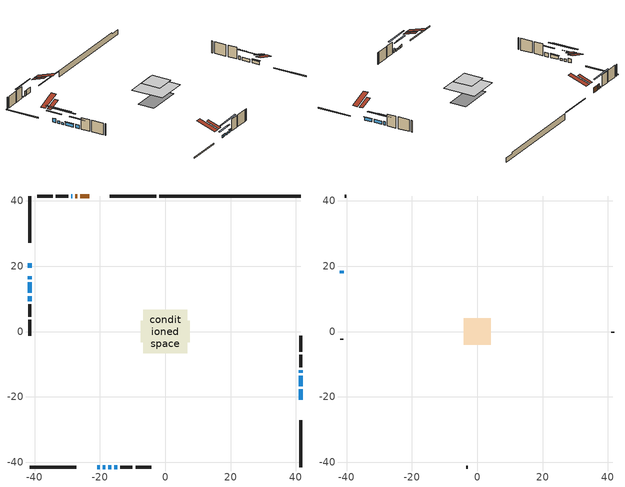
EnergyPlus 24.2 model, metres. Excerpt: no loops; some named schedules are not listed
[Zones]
conditioned space
 floor adiabatic (AdiabaticFloorConstruction): -6.72,-6.72 -6.72,6.72 6.72,6.72 6.72,-6.72 z3.51
 floor foundation (Slab1 construction): -7.48,-3.34 -7.48,3.34 7.48,3.34 7.48,-3.34 z-1.37
 wall outside (RimJoist1 construction): -2.7,41.51 -16.98,41.51 / -41.51,-41.51 -27.23,-41.51 / -41.51,41.51 -41.51,27.23 / 41.51,-41.51 41.51,-27.23 z1.07:1.37
 wall outside (AdiabaticWallConstruction 1): -23.32,41.51 -26.05,41.51 / -26.97,41.51 -27.58,41.51 z1.07:3.1
 wall outside (AdiabaticWallConstruction): 41.51,-20.89 41.51,-17.75 z1.07:2.32; -20.89,-41.51 -20.12,-41.51 z1.07:2.09; 41.51,-16.82 41.51,-13.51 / -41.51,15.09 -41.51,11.79 z1.07:2.38; -41.51,20.89 -41.51,19.55 z1.07:2.66; -19.2,-41.51 -18.4,-41.51 z1.07:2.02; -28.51,41.51 -28.8,41.51 z1.07:1.42; -41.51,16.93 -41.51,16.01 / -17.48,-41.51 -16.56,-41.51 z1.07:1.78; -15.63,-41.51 -14.71,-41.51 z1.07:2.17; 41.51,-12.58 41.51,-11.82 z1.07:2.6; -41.51,10.87 -41.51,9.24 z1.07:2.59
 wall outside (Wall1 construction): -29.73,41.51 -33.47,41.51 / -13.78,-41.51 -10.04,-41.51 / -41.51,8.31 -41.51,4.57 / 41.51,-10.89 41.51,-7.15 z1.07:5.95
 wall outside (Wall2 construction): -34.4,41.51 -39.27,41.51 / -9.11,-41.51 -4.24,-41.51 / -41.51,3.64 -41.51,-1.23 / 41.51,-6.22 41.51,-1.35 z1.07:5.95
 wall foundation (FoundationWall1 construction): -1.77,41.51,-1.37 -1.77,41.51,1.07 37.18,41.51,1.07 37.18,41.51,0.46 41.51,41.51,0.46 41.51,41.51,-1.37
 window (WindowConstruction): 41.51,-20.89 41.51,-17.75 z1.07:2.32
 window (WindowConstruction 8): -20.89,-41.51 -20.13,-41.51 z1.07:2.08
 window (WindowConstruction 3): 41.51,-16.82 41.51,-13.51 z1.07:2.38
 window (WindowConstruction 4): -41.51,20.89 -41.51,19.55 z1.07:2.66
 window (WindowConstruction 5): -19.2,-41.51 -18.4,-41.51 z1.07:2.01
 window (WindowConstruction 9): -28.51,41.51 -28.8,41.51 z1.07:1.41
 window (WindowConstruction 10): -41.51,16.93 -41.51,16.01 z1.07:1.78
 window (WindowConstruction 11): -17.47,-41.51 -16.56,-41.51 z1.07:1.78
 window (WindowConstruction 1): -41.51,15.09 -41.51,11.79 z1.07:2.38
 window (WindowConstruction 2): -15.63,-41.51 -14.71,-41.51 z1.07:2.17
 window (WindowConstruction 6): 41.51,-12.58 41.51,-11.82 z1.07:2.59
 window (WindowConstruction 7): -41.51,10.87 -41.51,9.24 z1.07:2.59
 door (Door): -23.32,41.51 -26.05,41.51 z1.07:3.1
 door (Door 1): -26.97,41.51 -27.58,41.51 z1.07:3.1
 ceiling adiabatic (AdiabaticFloorConstruction): 6.72,-6.72 6.72,6.72 -6.72,6.72 -6.72,-6.72 z3.51
 roof outside (Roof2 construction): -22.39,41.51,5.95 -22.39,36.02,7.78 -20.95,36.02,7.78 -20.95,41.51,5.95; -21.82,-41.51,5.95 -21.82,-36.02,7.78 -23.26,-36.02,7.78 -23.26,-41.51,5.95; -41.51,21.82,5.95 -36.02,21.82,7.78 -36.02,23.26,7.78 -41.51,23.26,5.95; 41.51,-21.82,5.95 36.02,-21.82,7.78 36.02,-23.26,7.78 41.51,-23.26,5.95
attic - vented
 floor to conditioned space (Floor1 construction Reversed): -4.1,-4.1 -4.1,4.1 4.1,4.1 4.1,-4.1 z5.95
 wall outside (AdiabaticWallConstruction): -41.51,18.62 -41.51,17.86 z1.07:2.09
 wall outside (Wall3 construction): -40.2,41.51 -40.58,41.51 / -3.31,-41.51 -2.93,-41.51 / -41.51,-2.16 -41.51,-2.54 / 41.51,-0.42 41.51,-0.04 z1.07:5.95
 window (WindowConstruction 12): -41.51,18.62 -41.51,17.86 z1.07:2.08
 roof outside (Roof1 construction): -20.02,41.51,5.95 -20.02,33.51,8.61 -17.91,33.51,8.61 -17.91,41.51,5.95; -24.19,-41.51,5.95 -24.19,-33.51,8.61 -26.3,-33.51,8.61 -26.3,-41.51,5.95; -41.51,24.19,5.95 -33.51,24.19,8.61 -33.51,26.3,8.61 -41.51,26.3,5.95; 41.51,-24.19,5.95 33.51,-24.19,8.61 33.51,-26.3,8.61 41.51,-26.3,5.95
shading: -41.51,12.63 -41.51,23.85 -41.92,23.85 -41.92,12.63 z7.32; 41.51,-17.55 41.51,-21.09 41.92,-21.09 41.92,-17.55 z2.52; -17.49,-41.51 -23.53,-41.51 -23.53,-41.92 -17.49,-41.92 z4.72; 41.51,-10.87 41.51,-19.46 41.92,-19.46 41.92,-10.87 z5.02; -41.51,16.91 -41.51,23.53 -41.92,23.53 -41.92,16.91 z5.3; -15.76,-41.51 -21.84,-41.51 -21.84,-41.92 -15.76,-41.92 z4.65; -34.03,41.51 -23.28,41.51 -23.28,41.92 -34.03,41.92 z6.64; -41.51,10.78 -41.51,22.16 -41.92,22.16 -41.92,10.78 z7.01; -11.33,-41.51 -22.71,-41.51 -22.71,-41.92 -11.33,-41.92 z7.01; -41.51,11.59 -41.51,15.29 -41.92,15.29 -41.92,11.59 z2.58; -14.51,-41.51 -15.83,-41.51 -15.83,-41.92 -14.51,-41.92 z2.37; 41.51,-9.18 41.51,-15.22 41.92,-15.22 41.92,-9.18 z5.23; -41.51,6.6 -41.51,13.51 -41.92,13.51 -41.92,6.6 z5.23
[Building]
Building 1: Terrain=Suburbs
[Site:Location]
Montreal St Hubert_QC: Latitude {deg}=45.52; Longitude {deg}=-73.42; Time Zone {hr}=-5; Elevation {m}=27; Keep Site Location Information=Yes
[Site:GroundTemperature:Shallow]
1.93383, -0.393777, -0.58018, 0.524388, 4.95861, 9.37218, 13.1985, 15.6224, 15.8283, 13.8569, 10.1281, 5.84996
[Site:WaterMainsTemperature]
Calculation Method=Schedule; Temperature Schedule=mains temperature schedule
[Material] Roughness=Rough; Thermal Absorptance=0.9
Name | Thickness {m} | Conductivity {W/m-K} | Density {kg/m3} | Specific Heat {J/kg-K} | Solar Absorptance | Visible Absorptance
asphalt or fiberglass shingles | 0.00635 | 0.162714 | 1121.4 | 1465.45 | 0.84 | 0.84
ceiling loosefill ins | 0.169333 | 0.0480833 | 16.02 | 1046.75 | 0.7 | 0.7
ceiling stud and cavity | 0.1397 | 0.327836 | 65.682 | 1177.47 | 0.7 | 0.7
concrete 4.0 in. | 0.1016 | 1.803125 | 2242.8 | 837.4 | 0.7 | 0.7
concrete 8.0 in. | 0.2032 | 1.803125 | 2242.8 | 837.4 | 0.7 | 0.7
door material | 0.04445 | 0.053851 | 512.64 | 1214.23 | 0.7 | 0.7
exterior vertical ins | 0.0460229 | 0.029427 | 32.04 | 1214.23 | 0.7 | 0.7
floor covering | 0.0127 | 0.0433444 | 54.468 | 1339.84 | 0.6 | 0.6
floor rigid ins; wall rigid ins 1 | 0.512978 | 0.029427 | 32.04 | 1214.23 | 0.7 | 0.7
floor stud and cavity | 0.1397 | 1.75129 | 37.0049 | 1207.88 | 0.7 | 0.7
furniture material conditioned space 1 | 0.1524 | 0.115458 | 640.8 | 1214.23 | 0.6 | 0.6
gypsum board | 0.0127 | 0.160291 | 801 | 837.4 | 0.6 | 0.6
gypsum board 1 | 0.0127 | 0.160291 | 801 | 837.4 | 0.7 | 0.7
osb sheathing 0.5 in. | 0.0127 | 0.115458 | 512.64 | 1214.23 | 0.7 | 0.7
osb sheathing 0.75 in. | 0.01905 | 0.115458 | 512.64 | 1214.23 | 0.7 | 0.7
osb sheathing 2.0 in. | 0.0508 | 0.115458 | 512.64 | 1214.23 | 0.7 | 0.7
rim joist rigid ins; wall rigid ins | 0.051816 | 0.029427 | 32.04 | 1214.23 | 0.7 | 0.7
rim joist stud and cavity | 0.0508 | 0.0407152 | 125.044 | 1163.47 | 0.6 | 0.6
roof rigid ins | 0.103632 | 0.029427 | 32.04 | 1214.23 | 0.7 | 0.7
roof stud and cavity | 0.2032 | 0.624514 | 78.34581 | 1123.46 | 0.7 | 0.7
wall stud and cavity | 0.1397 | 0.213279 | 139.0536 | 1170.24 | 0.7 | 0.7
wall stud and cavity 1 | 0.1397 | 0.207153 | 139.0536 | 1170.24 | 0.7 | 0.7
wall stud and cavity 2 | 0.0889 | 6.1454 | 50.32683 | 1063.81 | 0.6 | 0.6
wall stud and cavity 3 | 0.0889 | 0.380278 | 52.3479 | 1209.89 | 0.7 | 0.7
wall stud and cavity 4 | 0.0889 | 0.391764 | 83.0341 | 1211.67 | 0.7 | 0.7
wood siding | 0.0254 | 0.102417 | 544.68 | 1172.36 | 0.25 | 0.25
wood siding 1 | 0.00254 | 0.102417 | 544.68 | 1172.36 | 0.25 | 0.25
wood siding 2; wood siding 3; wood siding 4 | 0.0254 | 0.102417 | 544.68 | 1172.36 | 0.7 | 0.7
[WindowMaterial:SimpleGlazingSystem]
Name | U-Factor {W/m2-K} | Solar Heat Gain Coefficient
WindowMaterial | 2.927009 | 0.66
WindowMaterial 1 | 2.9219 | 0.66
WindowMaterial 10 | 2.76291 | 0.62
WindowMaterial 11 | 2.76689 | 0.63
WindowMaterial 2 | 2.94007 | 0.65
WindowMaterial 3 | 2.904297 | 0.68
WindowMaterial 4 | 2.95767 | 0.63
WindowMaterial 5 | 2.941204 | 0.65
WindowMaterial 6 | 2.93609 | 0.65
WindowMaterial 7 | 2.95653 | 0.63
WindowMaterial 8 | 2.67945 | 0.43
WindowMaterial 9 | 3.03319 | 0.48
[Construction]
AdiabaticFloorConstruction: floor stud and cavity, floor rigid ins, osb sheathing 0.75 in., floor covering
AdiabaticWallConstruction: wood siding 3, wall rigid ins 1, wall stud and cavity 3, gypsum board
AdiabaticWallConstruction 1: wood siding 4, wall rigid ins 1, wall stud and cavity 3, gypsum board
Door; Door 1: door material
Floor1 construction Reversed: gypsum board, ceiling stud and cavity, ceiling loosefill ins
FoundationWall1 construction: concrete 8.0 in., gypsum board 1
furniture construction conditioned space 1: furniture material conditioned space 1
PartitionWallConstruction: gypsum board, wall stud and cavity 4, gypsum board
RimJoist1 construction: wood siding 2, rim joist rigid ins, osb sheathing 2.0 in., rim joist stud and cavity
Roof1 construction: asphalt or fiberglass shingles
Roof2 construction: asphalt or fiberglass shingles, roof rigid ins, osb sheathing 0.75 in., roof stud and cavity, gypsum board
Slab1 construction: concrete 4.0 in.
Wall1 construction: wood siding, wall rigid ins, osb sheathing 0.5 in., wall stud and cavity, gypsum board
Wall2 construction: wood siding, wall rigid ins, osb sheathing 0.5 in., wall stud and cavity 1, gypsum board
Wall3 construction: wood siding 1, wall stud and cavity 2
WindowConstruction: WindowMaterial
WindowConstruction 1; WindowConstruction 3: WindowMaterial 1
WindowConstruction 10: WindowMaterial 9
WindowConstruction 11: WindowMaterial 10
WindowConstruction 12: WindowMaterial 11
WindowConstruction 2: WindowMaterial 2
WindowConstruction 4: WindowMaterial 3
WindowConstruction 5: WindowMaterial 4
WindowConstruction 6: WindowMaterial 5
WindowConstruction 7: WindowMaterial 6
WindowConstruction 8: WindowMaterial 7
WindowConstruction 9: WindowMaterial 8
[Zone] Multiplier=1; Part of Total Floor Area=Yes
Name | Volume {m3}
attic - vented | 29.131
conditioned space | 700.8
[Space]
Name | Zone | Volume {m3}
attic - vented 1 | attic - vented | 29.131
conditioned space 1 | conditioned space | 700.8
[ZoneInfiltration:EffectiveLeakageArea]
infil attic - vented 1: Zone or Space=attic - vented 1; Schedule=Always On Discrete; Effective Air Leakage Area {cm2}=2607.1; Stack Coefficient=0.000524503; Wind Coefficient=1.54737e-05
[ZoneMixing]
whole house fan mix: Zone or Space=attic - vented; Schedule=Always On Continuous; Design Flow Rate Calculation Method=Flow/Zone; Design Flow Rate {m3/s}=0; Source Zone or Space=conditioned space
[SurfaceProperty:ExposedFoundationPerimeter]
Slab1: Exposed Perimeter Calculation Method=TotalExposedPerimeter; Total Exposed Perimeter {m}=43.282
[InternalMass] Zone or ZoneList=conditioned space; Space or SpaceList=conditioned space 1
Name | Construction | Surface Area {m2}
furniture mass conditioned space 1 | furniture construction conditioned space 1 | 112.16
partition wall mass | PartitionWallConstruction | 280.4
[Lights]
interior lighting: Zone or ZoneList or Space or SpaceList=conditioned space 1; Schedule=interior lighting schedule; Design Level Calculation Method=LightingLevel; Lighting Level {W}=343.2; Return Air Fraction=0; Fraction Radiant=0.6; Fraction Visible=0.2; Fraction Replaceable=1
[People]
occupants: Zone or ZoneList or Space or SpaceList=conditioned space 1; Number of People Schedule=occupants schedule; Number of People Calculation Method=People; Number of People=3; Fraction Radiant=0.314171; Sensible Heat Fraction=0.56303; Activity Level Schedule=occupants activity schedule; Carbon Dioxide Generation Rate {m3/s-W}=0; Enable ASHRAE 55 Comfort Warnings=No; Mean Radiant Temperature Calculation Type=EnclosureAveraged
[ElectricEquipment] Zone or ZoneList or Space or SpaceList=conditioned space 1; Design Level Calculation Method=EquipmentLevel
Name | Schedule | Design Level {W} | Fraction Latent | Fraction Radiant | Fraction Lost
clothes dryer | clothes dryer schedule | 140.772 | 0.015 | 0.081 | 0.85
clothes washer | clothes washer schedule | 32.1985 | 0.03 | 0.162 | 0.7
cooking range | cooking range schedule | 215.147 | 0.08 | 0.432 | 0.2
dishwasher | dishwasher schedule | 66.8632 | 0.3 | 0.18 | 0.4
fridge | fridge schedule | 72.9452 | 0 | 0.6 | 0
mech vent house fan | mech vent house fan schedule | 21.2 | 0 | 0 | 1
mech vent house fan cfis | mech vent house fan cfis schedule | 0 | 0 | 0 | 0
misc plug loads | misc plug loads schedule | 494.7 | 0.045 | 0.513 | 0.1
whole house fan | Always On Discrete | 0 | 0 | 0 | 1
[OtherEquipment] Zone or ZoneList or Space or SpaceList=conditioned space 1; Design Level Calculation Method=EquipmentLevel
Name | Fuel Type | Schedule | Design Level {W} | Fraction Latent | Fraction Radiant | Fraction Lost
clothes dryer 1 | Electricity | clothes dryer schedule | 0 | 0.015 | 0.081 | 0.85
cooking range 1 | Electricity | cooking range schedule | 0 | 0.08 | 0.432 | 0.2
general water use latent | None | general water use schedule | 62.594 | 1 | 0 | 0
general water use sensible | None | general water use schedule | -61.6891 | 0 | 0.6 | 0
mech vent house fan latent load | None | Always On Discrete | 0 | 1 | 0 | 0
mech vent house fan sensible load | None | Always On Discrete | 0 | 0 | 0 | 0
water heater energy adjustment1 | Electricity | Always On Discrete | 0.01 | 0 | 0 | 1
[ZoneInfiltration:DesignFlowRate] Zone or ZoneList or Space or SpaceList=conditioned space 1; Schedule=Always On Discrete; Design Flow Rate Calculation Method=Flow/Zone; Design Flow Rate {m3/s}=0
infil flow; natural vent flow; whole house fan flow
[Foundation:Kiva]
Foundation Kiva 1: Initial Indoor Air Temperature {C}=22.2222; Wall Height Above Grade {m}=1.06997; Wall Depth Below Slab {m}=0.2032; Custom Block Material Name 1=exterior vertical ins; Custom Block Depth 1 {m}=2.43998; Custom Block X Position 1 {m}=0.2159; Custom Block Z Position 1 {m}=0
[Foundation:Kiva:Settings]
Soil Conductivity {W/m-K}=0.849921; Soil Density {kg/m3}=1842.3; Soil Specific Heat {J/kg-K}=418.7; Ground Solar Absorptivity=0.9; Ground Thermal Absorptivity=0.9; Ground Surface Roughness {m}=0.03; Far-Field Width {m}=40; Deep-Ground Boundary Condition=ZeroFlux; Deep-Ground Depth {m}=40; Minimum Cell Dimension {m}=0.2; Maximum Cell Growth Coefficient=3; Simulation Timestep=Timestep
[Exterior:Lights]
exterior lighting: Schedule=exterior lighting schedule; Design Level {W}=75.6
[Schedule:Constant]
Name | Hourly Value
Always On Continuous; mech vent house fan schedule; mech vent house fan cfis schedule; Always On Discrete | 1
occupants activity schedule | 117.228
fridge schedule | 0
[Schedule:Week:Daily]
interior lighting schedule Week Rule - Jan1-Jan27: interior lighting schedule day, interior lighting schedule day, interior lighting schedule day, interior lighting schedule day, interior lighting schedule day, interior lighting schedule day, interior lighting schedule day, interior lighting schedule default day, interior lighting schedule default day, interior lighting schedule default day, interior lighting schedule default day, interior lighting schedule default day
interior lighting schedule Week Rule - Jan28-Feb3: interior lighting schedule day, interior lighting schedule day, interior lighting schedule day, interior lighting schedule day, interior lighting schedule day 1, interior lighting schedule day 1, interior lighting schedule day 1, interior lighting schedule default day, interior lighting schedule default day, interior lighting schedule default day, interior lighting schedule default day, interior lighting schedule default day
interior lighting schedule Week Rule - Feb4-Feb24: interior lighting schedule day 1, interior lighting schedule day 1, interior lighting schedule day 1, interior lighting schedule day 1, interior lighting schedule day 1, interior lighting schedule day 1, interior lighting schedule day 1, interior lighting schedule default day, interior lighting schedule default day, interior lighting schedule default day, interior lighting schedule default day, interior lighting schedule default day
interior lighting schedule Week Rule - Feb25-Mar3: interior lighting schedule day 1, interior lighting schedule day 1, interior lighting schedule day 1, interior lighting schedule day 1, interior lighting schedule day 2, interior lighting schedule day 2, interior lighting schedule day 2, interior lighting schedule default day, interior lighting schedule default day, interior lighting schedule default day, interior lighting schedule default day, interior lighting schedule default day
interior lighting schedule Week Rule - Mar4-Mar31: interior lighting schedule day 2, interior lighting schedule day 2, interior lighting schedule day 2, interior lighting schedule day 2, interior lighting schedule day 2, interior lighting schedule day 2, interior lighting schedule day 2, interior lighting schedule default day, interior lighting schedule default day, interior lighting schedule default day, interior lighting schedule default day, interior lighting schedule default day
interior lighting schedule Week Rule - Apr1-Apr28: interior lighting schedule day 3, interior lighting schedule day 3, interior lighting schedule day 3, interior lighting schedule day 3, interior lighting schedule day 3, interior lighting schedule day 3, interior lighting schedule day 3, interior lighting schedule default day, interior lighting schedule default day, interior lighting schedule default day, interior lighting schedule default day, interior lighting schedule default day
interior lighting schedule Week Rule - Apr29-May5: interior lighting schedule day 3, interior lighting schedule day 3, interior lighting schedule day 4, interior lighting schedule day 4, interior lighting schedule day 4, interior lighting schedule day 4, interior lighting schedule day 4, interior lighting schedule default day, interior lighting schedule default day, interior lighting schedule default day, interior lighting schedule default day, interior lighting schedule default day
interior lighting schedule Week Rule - May6-May26: interior lighting schedule day 4, interior lighting schedule day 4, interior lighting schedule day 4, interior lighting schedule day 4, interior lighting schedule day 4, interior lighting schedule day 4, interior lighting schedule day 4, interior lighting schedule default day, interior lighting schedule default day, interior lighting schedule default day, interior lighting schedule default day, interior lighting schedule default day
interior lighting schedule Week Rule - May27-Jun2: interior lighting schedule day 4, interior lighting schedule day 4, interior lighting schedule day 4, interior lighting schedule day 4, interior lighting schedule day 4, interior lighting schedule day 5, interior lighting schedule day 5, interior lighting schedule default day, interior lighting schedule default day, interior lighting schedule default day, interior lighting schedule default day, interior lighting schedule default day
interior lighting schedule Week Rule - Jun3-Jun30: interior lighting schedule day 5, interior lighting schedule day 5, interior lighting schedule day 5, interior lighting schedule day 5, interior lighting schedule day 5, interior lighting schedule day 5, interior lighting schedule day 5, interior lighting schedule default day, interior lighting schedule default day, interior lighting schedule default day, interior lighting schedule default day, interior lighting schedule default day
interior lighting schedule Week Rule - Jul1-Jul28: interior lighting schedule day 6, interior lighting schedule day 6, interior lighting schedule day 6, interior lighting schedule day 6, interior lighting schedule day 6, interior lighting schedule day 6, interior lighting schedule day 6, interior lighting schedule default day, interior lighting schedule default day, interior lighting schedule default day, interior lighting schedule default day, interior lighting schedule default day
interior lighting schedule Week Rule - Jul29-Aug4: interior lighting schedule day 6, interior lighting schedule day 6, interior lighting schedule day 6, interior lighting schedule day 7, interior lighting schedule day 7, interior lighting schedule day 7, interior lighting schedule day 7, interior lighting schedule default day, interior lighting schedule default day, interior lighting schedule default day, interior lighting schedule default day, interior lighting schedule default day
interior lighting schedule Week Rule - Aug5-Aug25: interior lighting schedule day 7, interior lighting schedule day 7, interior lighting schedule day 7, interior lighting schedule day 7, interior lighting schedule day 7, interior lighting schedule day 7, interior lighting schedule day 7, interior lighting schedule default day, interior lighting schedule default day, interior lighting schedule default day, interior lighting schedule default day, interior lighting schedule default day
interior lighting schedule Week Rule - Aug26-Sep1: interior lighting schedule day 7, interior lighting schedule day 7, interior lighting schedule day 7, interior lighting schedule day 7, interior lighting schedule day 7, interior lighting schedule day 7, interior lighting schedule day 8, interior lighting schedule default day, interior lighting schedule default day, interior lighting schedule default day, interior lighting schedule default day, interior lighting schedule default day
interior lighting schedule Week Rule - Sep2-Sep29: interior lighting schedule day 8, interior lighting schedule day 8, interior lighting schedule day 8, interior lighting schedule day 8, interior lighting schedule day 8, interior lighting schedule day 8, interior lighting schedule day 8, interior lighting schedule default day, interior lighting schedule default day, interior lighting schedule default day, interior lighting schedule default day, interior lighting schedule default day
interior lighting schedule Week Rule - Sep30-Oct6: interior lighting schedule day 8, interior lighting schedule day 9, interior lighting schedule day 9, interior lighting schedule day 9, interior lighting schedule day 9, interior lighting schedule day 9, interior lighting schedule day 9, interior lighting schedule default day, interior lighting schedule default day, interior lighting schedule default day, interior lighting schedule default day, interior lighting schedule default day
interior lighting schedule Week Rule - Oct7-Oct27: interior lighting schedule day 9, interior lighting schedule day 9, interior lighting schedule day 9, interior lighting schedule day 9, interior lighting schedule day 9, interior lighting schedule day 9, interior lighting schedule day 9, interior lighting schedule default day, interior lighting schedule default day, interior lighting schedule default day, interior lighting schedule default day, interior lighting schedule default day
interior lighting schedule Week Rule - Oct28-Nov3: interior lighting schedule day 9, interior lighting schedule day 9, interior lighting schedule day 9, interior lighting schedule day 9, interior lighting schedule day 10, interior lighting schedule day 10, interior lighting schedule day 10, interior lighting schedule default day, interior lighting schedule default day, interior lighting schedule default day, interior lighting schedule default day, interior lighting schedule default day
interior lighting schedule Week Rule - Nov4-Nov24: interior lighting schedule day 10, interior lighting schedule day 10, interior lighting schedule day 10, interior lighting schedule day 10, interior lighting schedule day 10, interior lighting schedule day 10, interior lighting schedule day 10, interior lighting schedule default day, interior lighting schedule default day, interior lighting schedule default day, interior lighting schedule default day, interior lighting schedule default day
interior lighting schedule Week Rule - Nov25-Dec1: interior lighting schedule day 10, interior lighting schedule day 10, interior lighting schedule day 10, interior lighting schedule day 10, interior lighting schedule day 10, interior lighting schedule day 10, interior lighting schedule day 11, interior lighting schedule default day, interior lighting schedule default day, interior lighting schedule default day, interior lighting schedule default day, interior lighting schedule default day
interior lighting schedule Week Rule - Dec2-Dec31: interior lighting schedule day 11, interior lighting schedule day 11, interior lighting schedule day 11, interior lighting schedule day 11, interior lighting schedule day 11, interior lighting schedule day 11, interior lighting schedule day 11, interior lighting schedule default day, interior lighting schedule default day, interior lighting schedule default day, interior lighting schedule default day, interior lighting schedule default day
occupants schedule Week Rule - Jan1-Dec31: occupants schedule day, occupants schedule day, occupants schedule day, occupants schedule day, occupants schedule day, occupants schedule day, occupants schedule day, occupants schedule default day, occupants schedule default day, occupants schedule default day, occupants schedule default day, occupants schedule default day
clothes dryer schedule Week Rule - Jan1-Dec31: clothes dryer schedule day, clothes dryer schedule day, clothes dryer schedule day, clothes dryer schedule day, clothes dryer schedule day, clothes dryer schedule day, clothes dryer schedule day, clothes dryer schedule default day, clothes dryer schedule default day, clothes dryer schedule default day, clothes dryer schedule default day, clothes dryer schedule default day
clothes washer schedule Week Rule - Jan1-Dec31: clothes washer schedule day, clothes washer schedule day, clothes washer schedule day, clothes washer schedule day, clothes washer schedule day, clothes washer schedule day, clothes washer schedule day, clothes washer schedule default day, clothes washer schedule default day, clothes washer schedule default day, clothes washer schedule default day, clothes washer schedule default day
cooking range schedule Week Rule - Jan1-Dec31: cooking range schedule day, cooking range schedule day, cooking range schedule day, cooking range schedule day, cooking range schedule day, cooking range schedule day, cooking range schedule day, cooking range schedule default day, cooking range schedule default day, cooking range schedule default day, cooking range schedule default day, cooking range schedule default day
dishwasher schedule Week Rule - Jan1-Dec31: dishwasher schedule day, dishwasher schedule day, dishwasher schedule day, dishwasher schedule day, dishwasher schedule day, dishwasher schedule day, dishwasher schedule day, dishwasher schedule default day, dishwasher schedule default day, dishwasher schedule default day, dishwasher schedule default day, dishwasher schedule default day
misc plug loads schedule Week Rule - Jan1-Dec31: misc plug loads schedule day, misc plug loads schedule day, misc plug loads schedule day, misc plug loads schedule day, misc plug loads schedule day, misc plug loads schedule day, misc plug loads schedule day, misc plug loads schedule default day, misc plug loads schedule default day, misc plug loads schedule default day, misc plug loads schedule default day, misc plug loads schedule default day
general water use schedule Week Rule - Jan1-Dec31: general water use schedule day, general water use schedule day, general water use schedule day, general water use schedule day, general water use schedule day, general water use schedule day, general water use schedule day, general water use schedule default day, general water use schedule default day, general water use schedule default day, general water use schedule default day, general water use schedule default day
exterior lighting schedule Week Rule - Jan1-Jan27: exterior lighting schedule day, exterior lighting schedule day, exterior lighting schedule day, exterior lighting schedule day, exterior lighting schedule day, exterior lighting schedule day, exterior lighting schedule day, exterior lighting schedule default day, exterior lighting schedule default day, exterior lighting schedule default day, exterior lighting schedule default day, exterior lighting schedule default day
exterior lighting schedule Week Rule - Jan28-Feb3: exterior lighting schedule day, exterior lighting schedule day, exterior lighting schedule day, exterior lighting schedule day, exterior lighting schedule day 1, exterior lighting schedule day 1, exterior lighting schedule day 1, exterior lighting schedule default day, exterior lighting schedule default day, exterior lighting schedule default day, exterior lighting schedule default day, exterior lighting schedule default day
exterior lighting schedule Week Rule - Feb4-Feb24: exterior lighting schedule day 1, exterior lighting schedule day 1, exterior lighting schedule day 1, exterior lighting schedule day 1, exterior lighting schedule day 1, exterior lighting schedule day 1, exterior lighting schedule day 1, exterior lighting schedule default day, exterior lighting schedule default day, exterior lighting schedule default day, exterior lighting schedule default day, exterior lighting schedule default day
exterior lighting schedule Week Rule - Feb25-Mar3: exterior lighting schedule day 1, exterior lighting schedule day 1, exterior lighting schedule day 1, exterior lighting schedule day 1, exterior lighting schedule day 2, exterior lighting schedule day 2, exterior lighting schedule day 2, exterior lighting schedule default day, exterior lighting schedule default day, exterior lighting schedule default day, exterior lighting schedule default day, exterior lighting schedule default day
exterior lighting schedule Week Rule - Mar4-Mar31: exterior lighting schedule day 2, exterior lighting schedule day 2, exterior lighting schedule day 2, exterior lighting schedule day 2, exterior lighting schedule day 2, exterior lighting schedule day 2, exterior lighting schedule day 2, exterior lighting schedule default day, exterior lighting schedule default day, exterior lighting schedule default day, exterior lighting schedule default day, exterior lighting schedule default day
exterior lighting schedule Week Rule - Apr1-Apr28: exterior lighting schedule day 3, exterior lighting schedule day 3, exterior lighting schedule day 3, exterior lighting schedule day 3, exterior lighting schedule day 3, exterior lighting schedule day 3, exterior lighting schedule day 3, exterior lighting schedule default day, exterior lighting schedule default day, exterior lighting schedule default day, exterior lighting schedule default day, exterior lighting schedule default day
exterior lighting schedule Week Rule - Apr29-May5: exterior lighting schedule day 3, exterior lighting schedule day 3, exterior lighting schedule day 4, exterior lighting schedule day 4, exterior lighting schedule day 4, exterior lighting schedule day 4, exterior lighting schedule day 4, exterior lighting schedule default day, exterior lighting schedule default day, exterior lighting schedule default day, exterior lighting schedule default day, exterior lighting schedule default day
exterior lighting schedule Week Rule - May6-May26: exterior lighting schedule day 4, exterior lighting schedule day 4, exterior lighting schedule day 4, exterior lighting schedule day 4, exterior lighting schedule day 4, exterior lighting schedule day 4, exterior lighting schedule day 4, exterior lighting schedule default day, exterior lighting schedule default day, exterior lighting schedule default day, exterior lighting schedule default day, exterior lighting schedule default day
exterior lighting schedule Week Rule - May27-Jun2: exterior lighting schedule day 4, exterior lighting schedule day 4, exterior lighting schedule day 4, exterior lighting schedule day 4, exterior lighting schedule day 4, exterior lighting schedule day 5, exterior lighting schedule day 5, exterior lighting schedule default day, exterior lighting schedule default day, exterior lighting schedule default day, exterior lighting schedule default day, exterior lighting schedule default day
exterior lighting schedule Week Rule - Jun3-Jun30: exterior lighting schedule day 5, exterior lighting schedule day 5, exterior lighting schedule day 5, exterior lighting schedule day 5, exterior lighting schedule day 5, exterior lighting schedule day 5, exterior lighting schedule day 5, exterior lighting schedule default day, exterior lighting schedule default day, exterior lighting schedule default day, exterior lighting schedule default day, exterior lighting schedule default day
exterior lighting schedule Week Rule - Jul1-Jul28: exterior lighting schedule day 6, exterior lighting schedule day 6, exterior lighting schedule day 6, exterior lighting schedule day 6, exterior lighting schedule day 6, exterior lighting schedule day 6, exterior lighting schedule day 6, exterior lighting schedule default day, exterior lighting schedule default day, exterior lighting schedule default day, exterior lighting schedule default day, exterior lighting schedule default day
exterior lighting schedule Week Rule - Jul29-Aug4: exterior lighting schedule day 6, exterior lighting schedule day 6, exterior lighting schedule day 6, exterior lighting schedule day 7, exterior lighting schedule day 7, exterior lighting schedule day 7, exterior lighting schedule day 7, exterior lighting schedule default day, exterior lighting schedule default day, exterior lighting schedule default day, exterior lighting schedule default day, exterior lighting schedule default day
exterior lighting schedule Week Rule - Aug5-Aug25: exterior lighting schedule day 7, exterior lighting schedule day 7, exterior lighting schedule day 7, exterior lighting schedule day 7, exterior lighting schedule day 7, exterior lighting schedule day 7, exterior lighting schedule day 7, exterior lighting schedule default day, exterior lighting schedule default day, exterior lighting schedule default day, exterior lighting schedule default day, exterior lighting schedule default day
exterior lighting schedule Week Rule - Aug26-Sep1: exterior lighting schedule day 7, exterior lighting schedule day 7, exterior lighting schedule day 7, exterior lighting schedule day 7, exterior lighting schedule day 7, exterior lighting schedule day 7, exterior lighting schedule day 8, exterior lighting schedule default day, exterior lighting schedule default day, exterior lighting schedule default day, exterior lighting schedule default day, exterior lighting schedule default day
exterior lighting schedule Week Rule - Sep2-Sep29: exterior lighting schedule day 8, exterior lighting schedule day 8, exterior lighting schedule day 8, exterior lighting schedule day 8, exterior lighting schedule day 8, exterior lighting schedule day 8, exterior lighting schedule day 8, exterior lighting schedule default day, exterior lighting schedule default day, exterior lighting schedule default day, exterior lighting schedule default day, exterior lighting schedule default day
exterior lighting schedule Week Rule - Sep30-Oct6: exterior lighting schedule day 8, exterior lighting schedule day 9, exterior lighting schedule day 9, exterior lighting schedule day 9, exterior lighting schedule day 9, exterior lighting schedule day 9, exterior lighting schedule day 9, exterior lighting schedule default day, exterior lighting schedule default day, exterior lighting schedule default day, exterior lighting schedule default day, exterior lighting schedule default day
exterior lighting schedule Week Rule - Oct7-Oct27: exterior lighting schedule day 9, exterior lighting schedule day 9, exterior lighting schedule day 9, exterior lighting schedule day 9, exterior lighting schedule day 9, exterior lighting schedule day 9, exterior lighting schedule day 9, exterior lighting schedule default day, exterior lighting schedule default day, exterior lighting schedule default day, exterior lighting schedule default day, exterior lighting schedule default day
exterior lighting schedule Week Rule - Oct28-Nov3: exterior lighting schedule day 9, exterior lighting schedule day 9, exterior lighting schedule day 9, exterior lighting schedule day 9, exterior lighting schedule day 10, exterior lighting schedule day 10, exterior lighting schedule day 10, exterior lighting schedule default day, exterior lighting schedule default day, exterior lighting schedule default day, exterior lighting schedule default day, exterior lighting schedule default day
[Schedule:Year]
interior lighting schedule: interior lighting schedule Week Rule - Jan1-Jan27, 1, 1, 1, 27, interior lighting schedule Week Rule - Jan28-Feb3, 1, 28, 2, 3, interior lighting schedule Week Rule - Feb4-Feb24, 2, 4, 2, 24, interior lighting schedule Week Rule - Feb25-Mar3, 2, 25, 3, 3, interior lighting schedule Week Rule - Mar4-Mar31, 3, 4, 3, 31, interior lighting schedule Week Rule - Apr1-Apr28, 4, 1, 4, 28, interior lighting schedule Week Rule - Apr29-May5, 4, 29, 5, 5, interior lighting schedule Week Rule - May6-May26, 5, 6, 5, 26, interior lighting schedule Week Rule - May27-Jun2, 5, 27, 6, 2, interior lighting schedule Week Rule - Jun3-Jun30, 6, 3, 6, 30, interior lighting schedule Week Rule - Jul1-Jul28, 7, 1, 7, 28, interior lighting schedule Week Rule - Jul29-Aug4, 7, 29, 8, 4, interior lighting schedule Week Rule - Aug5-Aug25, 8, 5, 8, 25, interior lighting schedule Week Rule - Aug26-Sep1, 8, 26, 9, 1, interior lighting schedule Week Rule - Sep2-Sep29, 9, 2, 9, 29, interior lighting schedule Week Rule - Sep30-Oct6, 9, 30, 10, 6, interior lighting schedule Week Rule - Oct7-Oct27, 10, 7, 10, 27, interior lighting schedule Week Rule - Oct28-Nov3, 10, 28, 11, 3, interior lighting schedule Week Rule - Nov4-Nov24, 11, 4, 11, 24, interior lighting schedule Week Rule - Nov25-Dec1, 11, 25, 12, 1, interior lighting schedule Week Rule - Dec2-Dec31, 12, 2, 12, 31
occupants schedule: occupants schedule Week Rule - Jan1-Dec31, 1, 1, 12, 31
clothes dryer schedule: clothes dryer schedule Week Rule - Jan1-Dec31, 1, 1, 12, 31
clothes washer schedule: clothes washer schedule Week Rule - Jan1-Dec31, 1, 1, 12, 31
cooking range schedule: cooking range schedule Week Rule - Jan1-Dec31, 1, 1, 12, 31
dishwasher schedule: dishwasher schedule Week Rule - Jan1-Dec31, 1, 1, 12, 31
misc plug loads schedule: misc plug loads schedule Week Rule - Jan1-Dec31, 1, 1, 12, 31
general water use schedule: general water use schedule Week Rule - Jan1-Dec31, 1, 1, 12, 31
exterior lighting schedule: exterior lighting schedule Week Rule - Jan1-Jan27, 1, 1, 1, 27, exterior lighting schedule Week Rule - Jan28-Feb3, 1, 28, 2, 3, exterior lighting schedule Week Rule - Feb4-Feb24, 2, 4, 2, 24, exterior lighting schedule Week Rule - Feb25-Mar3, 2, 25, 3, 3, exterior lighting schedule Week Rule - Mar4-Mar31, 3, 4, 3, 31, exterior lighting schedule Week Rule - Apr1-Apr28, 4, 1, 4, 28, exterior lighting schedule Week Rule - Apr29-May5, 4, 29, 5, 5, exterior lighting schedule Week Rule - May6-May26, 5, 6, 5, 26, exterior lighting schedule Week Rule - May27-Jun2, 5, 27, 6, 2, exterior lighting schedule Week Rule - Jun3-Jun30, 6, 3, 6, 30, exterior lighting schedule Week Rule - Jul1-Jul28, 7, 1, 7, 28, exterior lighting schedule Week Rule - Jul29-Aug4, 7, 29, 8, 4, exterior lighting schedule Week Rule - Aug5-Aug25, 8, 5, 8, 25, exterior lighting schedule Week Rule - Aug26-Sep1, 8, 26, 9, 1, exterior lighting schedule Week Rule - Sep2-Sep29, 9, 2, 9, 29, exterior lighting schedule Week Rule - Sep30-Oct6, 9, 30, 10, 6, exterior lighting schedule Week Rule - Oct7-Oct27, 10, 7, 10, 27, exterior lighting schedule Week Rule - Oct28-Nov3, 10, 28, 11, 3, exterior lighting schedule Week Rule - Nov4-Nov24, 11, 4, 11, 24, exterior lighting schedule Week Rule - Nov25-Dec1, 11, 25, 12, 1, exterior lighting schedule Week Rule - Dec2-Dec31, 12, 2, 12, 31
[Schedule:Compact]
mains temperature schedule: Through: 01/01, For: AllDays, Until: 24:00, 6.48833, Through: 01/02, For: AllDays, Until: 24:00, 6.41, Through: 01/03, For: AllDays, Until: 24:00, 6.33278, Through: 01/04, For: AllDays, Until: 24:00, 6.25667, Through: 01/05, For: AllDays, Until: 24:00, 6.18222, Through: 01/06, For: AllDays, Until: 24:00, 6.10889, Through: 01/07, For: AllDays, Until: 24:00, 6.03722, Through: 01/08, For: AllDays, Until: 24:00, 5.96667, Through: 01/09, For: AllDays, Until: 24:00, 5.89778, Through: 01/10, For: AllDays, Until: 24:00, 5.83, Through: 01/11, For: AllDays, Until: 24:00, 5.76389, Through: 01/12, For: AllDays, Until: 24:00, 5.69944, Through: 01/13, For: AllDays, Until: 24:00, 5.63611, Through: 01/14, For: AllDays, Until: 24:00, 5.57444, Through: 01/15, For: AllDays, Until: 24:00, 5.51444, Through: 01/16, For: AllDays, Until: 24:00, 5.45611, Through: 01/17, For: AllDays, Until: 24:00, 5.39944, Through: 01/18, For: AllDays, Until: 24:00, 5.34389, Through: 01/19, For: AllDays, Until: 24:00, 5.29, Through: 01/20, For: AllDays, Until: 24:00, 5.23833, Through: 01/21, For: AllDays, Until: 24:00, 5.18778, Through: 01/22, For: AllDays, Until: 24:00, 5.13889, Through: 01/23, For: AllDays, Until: 24:00, 5.09222, Through: 01/24, For: AllDays, Until: 24:00, 5.04667, Through: 01/25, For: AllDays, Until: 24:00, 5.00278, Through: 01/26, For: AllDays, Until: 24:00, 4.96111, Through: 01/27, For: AllDays, Until: 24:00, 4.92111, Through: 01/28, For: AllDays, Until: 24:00, 4.88222, Through: 01/29, For: AllDays, Until: 24:00, 4.84556, Through: 01/30, For: AllDays, Until: 24:00, 4.81056, Through: 01/31, For: AllDays, Until: 24:00, 4.77722, Through: 02/01, For: AllDays, Until: 24:00, 4.74611, Through: 02/02, For: AllDays, Until: 24:00, 4.71667, Through: 02/03, For: AllDays, Until: 24:00, 4.68889, Through: 02/04, For: AllDays, Until: 24:00, 4.66278, Through: 02/05, For: AllDays, Until: 24:00, 4.63833, Through: 02/06, For: AllDays, Until: 24:00, 4.61611, Through: 02/07, For: AllDays, Until: 24:00, 4.59556, Through: 02/08, For: AllDays, Until: 24:00, 4.57667, Through: 02/09, For: AllDays, Until: 24:00, 4.56, Through: 02/10, For: AllDays, Until: 24:00, 4.545, Through: 02/11, For: AllDays, Until: 24:00, 4.53167, Through: 02/12, For: AllDays, Until: 24:00, 4.52056, Through: 02/13, For: AllDays, Until: 24:00, 4.51111, Through: 02/14, For: AllDays, Until: 24:00, 4.50333, Through: 02/15, For: AllDays, Until: 24:00, 4.49778, Through: 02/16, For: AllDays, Until: 24:00, 4.49389, Through: 02/17, For: AllDays, Until: 24:00, 4.49167, Through: 02/18, For: AllDays, Until: 24:00, 4.49167, Through: 02/19, For: AllDays, Until: 24:00, 4.49333, Through: 02/20, For: AllDays, Until: 24:00, 4.49722, Through: 02/21, For: AllDays, Until: 24:00, 4.50278, Through: 02/22, For: AllDays, Until: 24:00, 4.51, Through: 02/23, For: AllDays, Until: 24:00, 4.51889, Through: 02/24, For: AllDays, Until: 24:00, 4.53, Through: 02/25, For: AllDays, Until: 24:00, 4.54333, Through: 02/26, For: AllDays, Until: 24:00, 4.55778, Through: 02/27, For: AllDays, Until: 24:00, 4.57444, Through: 02/28, For: AllDays, Until: 24:00, 4.59278, Through: 03/01, For: AllDays, Until: 24:00, 4.61333, Through: 03/02, For: AllDays, Until: 24:00, 4.63556, Through: 03/03, For: AllDays, Until: 24:00, 4.65944, Through: 03/04, For: AllDays, Until: 24:00, 4.685, Through: 03/05, For: AllDays, Until: 24:00, 4.71278, Through: 03/06, For: AllDays, Until: 24:00, 4.74222, Through: 03/07, For: AllDays, Until: 24:00, 4.77333, Through: 03/08, For: AllDays, Until: 24:00, 4.80611, Through: 03/09, For: AllDays, Until: 24:00, 4.84111, Through: 03/10, For: AllDays, Until: 24:00, 4.87722, Through: 03/11, For: AllDays, Until: 24:00, 4.91556, Through: 03/12, For: AllDays, Until: 24:00, 4.95556, Through: 03/13, For: AllDays, Until: 24:00, 4.99722, Through: 03/14, For: AllDays, Until: 24:00, 5.04056, Through: 03/15, For: AllDays, Until: 24:00, 5.08611, Through: 03/16, For: AllDays, Until: 24:00, 5.13278, Through: 03/17, For: AllDays, Until: 24:00, 5.18111, Through: 03/18, For: AllDays, Until: 24:00, 5.23167, Through: 03/19, For: AllDays, Until: 24:00, 5.28333, Through: 03/20, For: AllDays, Until: 24:00, 5.33667, Through: 03/21, For: AllDays, Until: 24:00, 5.39167, Through: 03/22, For: AllDays, Until: 24:00, 5.44833, Through: 03/23, For: AllDays, Until: 24:00, 5.50667, Through: 03/24, For: AllDays, Until: 24:00, 5.56667, Through: 03/25, For: AllDays, Until: 24:00, 5.62778, Through: 03/26, For: AllDays, Until: 24:00, 5.69056, Through: 03/27, For: AllDays, Until: 24:00, 5.755, Through: 03/28, For: AllDays, Until: 24:00, 5.82111, Through: 03/29, For: AllDays, Until: 24:00, 5.88833, Through: 03/30, For: AllDays, Until: 24:00, 5.95722, Through: 03/31, For: AllDays, Until: 24:00, 6.02778, Through: 04/01, For: AllDays, Until: 24:00, 6.09944, Through: 04/02, For: AllDays, Until: 24:00, 6.17222, Through: 04/03, For: AllDays, Until: 24:00, 6.24667, Through: 04/04, For: AllDays, Until: 24:00, 6.32222, Through: 04/05, For: AllDays, Until: 24:00, 6.39944, Through: 04/06, For: AllDays, Until: 24:00, 6.47778, Through: 04/07, For: AllDays, Until: 24:00, 6.55778, Through: 04/08, For: AllDays, Until: 24:00, 6.63889, Through: 04/09, For: AllDays, Until: 24:00, 6.72056, Through: 04/10, For: AllDays, Until: 24:00, 6.80444, Through: 04/11, For: AllDays, Until: 24:00, 6.88889, Through: 04/12, For: AllDays, Until: 24:00, 6.97444, Through: 04/13, For: AllDays, Until: 24:00, 7.06111, Through: 04/14, For: AllDays, Until: 24:00, 7.14944, Through: 04/15, For: AllDays, Until: 24:00, 7.23833, Through: 04/16, For: AllDays, Until: 24:00, 7.32833, Through: 04/17, For: AllDays, Until: 24:00, 7.41944, Through: 04/18, For: AllDays, Until: 24:00, 7.51167, Through: 04/19, For: AllDays, Until: 24:00, 7.605, Through: 04/20, For: AllDays, Until: 24:00, 7.69889, Through: 04/21, For: AllDays, Until: 24:00, 7.79389, Through: 04/22, For: AllDays, Until: 24:00, 7.88944, Through: 04/23, For: AllDays, Until: 24:00, 7.98611, Through: 04/24, For: AllDays, Until: 24:00, 8.08389, Through: 04/25, For: AllDays, Until: 24:00, 8.18222, Through: 04/26, For: AllDays, Until: 24:00, 8.28111, Through: 04/27, For: AllDays, Until: 24:00, 8.38111, Through: 04/28, For: AllDays, Until: 24:00, 8.48167, Through: 04/29, For: AllDays, Until: 24:00, 8.58278, Through: 04/30, For: AllDays, Until: 24:00, 8.685, Through: 05/01, For: AllDays, Until: 24:00, 8.78722, Through: 05/02, For: AllDays, Until: 24:00, 8.89056, Through: 05/03, For: AllDays, Until: 24:00, 8.99444, Through: 05/04, For: AllDays, Until: 24:00, 9.09833, Through: 05/05, For: AllDays, Until: 24:00, 9.20333, Through: 05/06, For: AllDays, Until: 24:00, 9.30833, Through: 05/07, For: AllDays, Until: 24:00, 9.41389, Through: 05/08, For: AllDays, Until: 24:00, 9.52, Through: 05/09, For: AllDays, Until: 24:00, 9.62667, Through: 05/10, For: AllDays, Until: 24:00, 9.73333, Through: 05/11, For: AllDays, Until: 24:00, 9.84056, Through: 05/12, For: AllDays, Until: 24:00, 9.94778, Through: 05/13, For: AllDays, Until: 24:00, 10.0556, Through: 05/14, For: AllDays, Until: 24:00, 10.1633, Through: 05/15, For: AllDays, Until: 24:00, 10.2711, Through: 05/16, For: AllDays, Until: 24:00, 10.3794, Through: 05/17, For: AllDays, Until: 24:00, 10.4878, Through: 05/18, For: AllDays, Until: 24:00, 10.5961, Through: 05/19, For: AllDays, Until: 24:00, 10.705, Through: 05/20, For: AllDays, Until: 24:00, 10.8133, Through: 05/21, For: AllDays, Until: 24:00, 10.9217, Through: 05/22, For: AllDays, Until: 24:00, 11.03, Through: 05/23, For: AllDays, Until: 24:00, 11.1383, Through: 05/24, For: AllDays, Until: 24:00, 11.2467, Through: 05/25, For: AllDays, Until: 24:00, 11.355, Through: 05/26, For: AllDays, Until: 24:00, 11.4628, Through: 05/27, For: AllDays, Until: 24:00, 11.5706, Through: 05/28, For: AllDays, Until: 24:00, 11.6783, Through: 05/29, For: AllDays, Until: 24:00, 11.7856, Through: 05/30, For: AllDays, Until: 24:00, 11.8928, Through: 05/31, For: AllDays, Until: 24:00, 11.9994, Through: 06/01, For: AllDays, Until: 24:00, 12.1056, Through: 06/02, For: AllDays, Until: 24:00, 12.2117, Through: 06/03, For: AllDays, Until: 24:00, 12.3172, Through: 06/04, For: AllDays, Until: 24:00, 12.4222, Through: 06/05, For: AllDays, Until: 24:00, 12.5267, Through: 06/06, For: AllDays, Until: 24:00, 12.6306, Through: 06/07, For: AllDays, Until: 24:00, 12.7344, Through: 06/08, For: AllDays, Until: 24:00, 12.8372, Through: 06/09, For: AllDays, Until: 24:00, 12.9394, Through: 06/10, For: AllDays, Until: 24:00, 13.0411, Through: 06/11, For: AllDays, Until: 24:00, 13.1422, Through: 06/12, For: AllDays, Until: 24:00, 13.2428, Through: 06/13, For: AllDays, Until: 24:00, 13.3422, Through: 06/14, For: AllDays, Until: 24:00, 13.4411, Through: 06/15, For: AllDays, Until: 24:00, 13.5394, Through: 06/16, For: AllDays, Until: 24:00, 13.6367, Through: 06/17, For: AllDays, Until: 24:00, 13.7328, Through: 06/18, For: AllDays, Until: 24:00, 13.8283, Through: 06/19, For: AllDays, Until: 24:00, 13.9233, Through: 06/20, For: AllDays, Until: 24:00, 14.0172, Through: 06/21, For: AllDays, Until: 24:00, 14.11, Through: 06/22, For: AllDays, Until: 24:00, 14.2017, Through: 06/23, For: AllDays, Until: 24:00, 14.2922, Through: 06/24, For: AllDays, Until: 24:00, 14.3822, Through: 06/25, For: AllDays, Until: 24:00, 14.4711, Through: 06/26, For: AllDays, Until: 24:00, 14.5583, Through: 06/27, For: AllDays, Until: 24:00, 14.645, Through: 06/28, For: AllDays, Until: 24:00, 14.7306, Through: 06/29, For: AllDays, Until: 24:00, 14.8144, Through: 06/30, For: AllDays, Until: 24:00, 14.8978, Through: 07/01, For: AllDays, Until: 24:00, 14.9794, Through: 07/02, For: AllDays, Until: 24:00, 15.06, Through: 07/03, For: AllDays, Until: 24:00, 15.1394, Through: 07/04, For: AllDays, Until: 24:00, 15.2172, Through: 07/05, For: AllDays, Until: 24:00, 15.2939, Through: 07/06, For: AllDays, Until: 24:00, 15.3694, Through: 07/07, For: AllDays, Until: 24:00, 15.4433, Through: 07/08, For: AllDays, Until: 24:00, 15.5161, Through: 07/09, For: AllDays, Until: 24:00, 15.5872, Through: 07/10, For: AllDays, Until: 24:00, 15.6572, Through: 07/11, For: AllDays, Until: 24:00, 15.7256, Through: 07/12, For: AllDays, Until: 24:00, 15.7922, Through: 07/13, For: AllDays, Until: 24:00, 15.8578, Through: 07/14, For: AllDays, Until: 24:00, 15.9217, Through: 07/15, For: AllDays, Until: 24:00, 15.9839, Through: 07/16, For: AllDays, Until: 24:00, 16.045, Through: 07/17, For: AllDays, Until: 24:00, 16.1044, Through: 07/18, For: AllDays, Until: 24:00, 16.1622, Through: 07/19, For: AllDays, Until: 24:00, 16.2183, Through: 07/20, For: AllDays, Until: 24:00, 16.2728, Through: 07/21, For: AllDays, Until: 24:00, 16.3256, Through: 07/22, For: AllDays, Until: 24:00, 16.3772, Through: 07/23, For: AllDays, Until: 24:00, 16.4267, Through: 07/24, For: AllDays, Until: 24:00, 16.4744, Through: 07/25, For: AllDays, Until: 24:00, 16.5211, Through: 07/26, For: AllDays, Until: 24:00, 16.5656, Through: 07/27, For: AllDays, Until: 24:00, 16.6083, Through: 07/28, For: AllDays, Until: 24:00, 16.6494, Through: 07/29, For: AllDays, Until: 24:00, 16.6889, Through: 07/30, For: AllDays, Until: 24:00, 16.7267, Through: 07/31, For: AllDays, Until: 24:00, 16.7628, Through: 08/01, For: AllDays, Until: 24:00, 16.7972, Through: 08/02, For: AllDays, Until: 24:00, 16.8294, Through: 08/03, For: AllDays, Until: 24:00, 16.86, Through: 08/04, For: AllDays, Until: 24:00, 16.8889, Through: 08/05, For: AllDays, Until: 24:00, 16.9156, Through: 08/06, For: AllDays, Until: 24:00, 16.9411, Through: 08/07, For: AllDays, Until: 24:00, 16.9644, Through: 08/08, For: AllDays, Until: 24:00, 16.9861, Through: 08/09, For: AllDays, Until: 24:00, 17.0056, Through: 08/10, For: AllDays, Until: 24:00, 17.0233, Through: 08/11, For: AllDays, Until: 24:00, 17.0394, Through: 08/12, For: AllDays, Until: 24:00, 17.0539, Through: 08/13, For: AllDays, Until: 24:00, 17.0661, Through: 08/14, For: AllDays, Until: 24:00, 17.0767, Through: 08/15, For: AllDays, Until: 24:00, 17.085, Through: 08/16, For: AllDays, Until: 24:00, 17.0922, Through: 08/17, For: AllDays, Until: 24:00, 17.0967, Through: 08/18, For: AllDays, Until: 24:00, 17.1, Through: 08/19, For: AllDays, Until: 24:00, 17.1011, Through: 08/20, For: AllDays, Until: 24:00, 17.1006, Through: 08/21, For: AllDays, Until: 24:00, 17.0978, Through: 08/22, For: AllDays, Until: 24:00, 17.0933, Through: 08/23, For: AllDays, Until: 24:00, 17.0872, Through: 08/24, For: AllDays, Until: 24:00, 17.0789, Through: 08/25, For: AllDays, Until: 24:00, 17.0689, Through: 08/26, For: AllDays, Until: 24:00, 17.0572, Through: 08/27, For: AllDays, Until: 24:00, 17.0433, Through: 08/28, For: AllDays, Until: 24:00, 17.0278, Through: 08/29, For: AllDays, Until: 24:00, 17.01, Through: 08/30, For: AllDays, Until: 24:00, 16.9911, Through: 08/31, For: AllDays, Until: 24:00, 16.97, Through: 09/01, For: AllDays, Until: 24:00, 16.9467, Through: 09/02, For: AllDays, Until: 24:00, 16.9222, Through: 09/03, For: AllDays, Until: 24:00, 16.8956, Through: 09/04, For: AllDays, Until: 24:00, 16.8672, Through: 09/05, For: AllDays, Until: 24:00, 16.8372, Through: 09/06, For: AllDays, Until: 24:00, 16.805, Through: 09/07, For: AllDays, Until: 24:00, 16.7711, Through: 09/08, For: AllDays, Until: 24:00, 16.7356, Through: 09/09, For: AllDays, Until: 24:00, 16.6983, Through: 09/10, For: AllDays, Until: 24:00, 16.6594, Through: 09/11, For: AllDays, Until: 24:00, 16.6189, Through: 09/12, For: AllDays, Until: 24:00, 16.5761, Through: 09/13, For: AllDays, Until: 24:00, 16.5322, Through: 09/14, For: AllDays, Until: 24:00, 16.4861, Through: 09/15, For: AllDays, Until: 24:00, 16.4389, Through: 09/16, For: AllDays, Until: 24:00, 16.3894, Through: 09/17, For: AllDays, Until: 24:00, 16.3383, Through: 09/18, For: AllDays, Until: 24:00, 16.2861, Through: 09/19, For: AllDays, Until: 24:00, 16.2317, Through: 09/20, For: AllDays, Until: 24:00, 16.1761, Through: 09/21, For: AllDays, Until: 24:00, 16.1183, Through: 09/22, For: AllDays, Until: 24:00, 16.0594, Through: 09/23, For: AllDays, Until: 24:00, 15.9989, Through: 09/24, For: AllDays, Until: 24:00, 15.9372, Through: 09/25, For: AllDays, Until: 24:00, 15.8733, Through: 09/26, For: AllDays, Until: 24:00, 15.8083, Through: 09/27, For: AllDays, Until: 24:00, 15.7417, Through: 09/28, For: AllDays, Until: 24:00, 15.6739, Through: 09/29, For: AllDays, Until: 24:00, 15.6044, Through: 09/30, For: AllDays, Until: 24:00, 15.5333, Through: 10/01, For: AllDays, Until: 24:00, 15.4611, Through: 10/02, For: AllDays, Until: 24:00, 15.3878, Through: 10/03, For: AllDays, Until: 24:00, 15.3128, Through: 10/04, For: AllDays, Until: 24:00, 15.2361, Through: 10/05, For: AllDays, Until: 24:00, 15.1583, Through: 10/06, For: AllDays, Until: 24:00, 15.0794, Through: 10/07, For: AllDays, Until: 24:00, 14.9994, Through: 10/08, For: AllDays, Until: 24:00, 14.9178, Through: 10/09, For: AllDays, Until: 24:00, 14.835, Through: 10/10, For: AllDays, Until: 24:00, 14.7511, Through: 10/11, For: AllDays, Until: 24:00, 14.6661, Through: 10/12, For: AllDays, Until: 24:00, 14.58, Through: 10/13, For: AllDays, Until: 24:00, 14.4922, Through: 10/14, For: AllDays, Until: 24:00, 14.4039, Through: 10/15, For: AllDays, Until: 24:00, 14.3144, Through: 10/16, For: AllDays, Until: 24:00, 14.2239, Through: 10/17, For: AllDays, Until: 24:00, 14.1322, Through: 10/18, For: AllDays, Until: 24:00, 14.04, Through: 10/19, For: AllDays, Until: 24:00, 13.9461, Through: 10/20, For: AllDays, Until: 24:00, 13.8517, Through: 10/21, For: AllDays, Until: 24:00, 13.7567, Through: 10/22, For: AllDays, Until: 24:00, 13.6606, Through: 10/23, For: AllDays, Until: 24:00, 13.5633, Through: 10/24, For: AllDays, Until: 24:00, 13.4656, Through: 10/25, For: AllDays, Until: 24:00, 13.3667, Through: 10/26, For: AllDays, Until: 24:00, 13.2672, Through: 10/27, For: AllDays, Until: 24:00, 13.1672, Through: 10/28, For: AllDays, Until: 24:00, 13.0661, Through: 10/29, For: AllDays, Until: 24:00, 12.9644, Through: 10/30, For: AllDays, Until: 24:00, 12.8622, Through: 10/31, For: AllDays, Until: 24:00, 12.7594, Through: 11/01, For: AllDays, Until: 24:00, 12.6561, Through: 11/02, For: AllDays, Until: 24:00, 12.5522, Through: 11/03, For: AllDays, Until: 24:00, 12.4478, Through: 11/04, For: AllDays, Until: 24:00, 12.3428, Through: 11/05, For: AllDays, Until: 24:00, 12.2372, Through: 11/06, For: AllDays, Until: 24:00, 12.1317, Through: 11/07, For: AllDays, Until: 24:00, 12.0256, Through: 11/08, For: AllDays, Until: 24:00, 11.9189, Through: 11/09, For: AllDays, Until: 24:00, 11.8117, Through: 11/10, For: AllDays, Until: 24:00, 11.7044, Through: 11/11, For: AllDays, Until: 24:00, 11.5972, Through: 11/12, For: AllDays, Until: 24:00, 11.4894, Through: 11/13, For: AllDays, Until: 24:00, 11.3817, Through: 11/14, For: AllDays, Until: 24:00, 11.2733, Through: 11/15, For: AllDays, Until: 24:00, 11.165, Through: 11/16, For: AllDays, Until: 24:00, 11.0567, Through: 11/17, For: AllDays, Until: 24:00, 10.9483, Through: 11/18, For: AllDays, Until: 24:00, 10.84, Through: 11/19, For: AllDays, Until: 24:00, 10.7311, Through: 11/20, For: AllDays, Until: 24:00, 10.6228, Through: 11/21, For: AllDays, Until: 24:00, 10.5144, Through: 11/22, For: AllDays, Until: 24:00, 10.4061, Through: 11/23, For: AllDays, Until: 24:00, 10.2978, Through: 11/24, For: AllDays, Until: 24:00, 10.19, Through: 11/25, For: AllDays, Until: 24:00, 10.0817, Through: 11/26, For: AllDays, Until: 24:00, 9.97389, Through: 11/27, For: AllDays, Until: 24:00, 9.86667, Through: 11/28, For: AllDays, Until: 24:00, 9.75944, Through: 11/29, For: AllDays, Until: 24:00, 9.65278, Through: 11/30, For: AllDays, Until: 24:00, 9.54611, Through: 12/01, For: AllDays, Until: 24:00, 9.44, Through: 12/02, For: AllDays, Until: 24:00, 9.33444, Through: 12/03, For: AllDays, Until: 24:00, 9.22889, Through: 12/04, For: AllDays, Until: 24:00, 9.12389, Through: 12/05, For: AllDays, Until: 24:00, 9.01944, Through: 12/06, For: AllDays, Until: 24:00, 8.91611, Through: 12/07, For: AllDays, Until: 24:00, 8.81278, Through: 12/08, For: AllDays, Until: 24:00, 8.71, Through: 12/09, For: AllDays, Until: 24:00, 8.60778, Through: 12/10, For: AllDays, Until: 24:00, 8.50667, Through: 12/11, For: AllDays, Until: 24:00, 8.40556, Through: 12/12, For: AllDays, Until: 24:00, 8.30556, Through: 12/13, For: AllDays, Until: 24:00, 8.20611, Through: 12/14, For: AllDays, Until: 24:00, 8.10778, Through: 12/15, For: AllDays, Until: 24:00, 8.01, Through: 12/16, For: AllDays, Until: 24:00, 7.91333, Through: 12/17, For: AllDays, Until: 24:00, 7.81722, Through: 12/18, For: AllDays, Until: 24:00, 7.72167, Through: 12/19, For: AllDays, Until: 24:00, 7.62778, Through: 12/20, For: AllDays, Until: 24:00, 7.53444, Through: 12/21, For: AllDays, Until: 24:00, 7.44222, Through: 12/22, For: AllDays, Until: 24:00, 7.35056, Through: 12/23, For: AllDays, Until: 24:00, 7.26, Through: 12/24, For: AllDays, Until: 24:00, 7.17111, Through: 12/25, For: AllDays, Until: 24:00, 7.08278, Through: 12/26, For: AllDays, Until: 24:00, 6.99556, Through: 12/27, For: AllDays, Until: 24:00, 6.90944, Through: 12/28, For: AllDays, Until: 24:00, 6.825, Through: 12/29, For: AllDays, Until: 24:00, 6.74111, Through: 12/30, For: AllDays, Until: 24:00, 6.65889, Through: 12/31, For: AllDays, Until: 24:00, 6.57722
